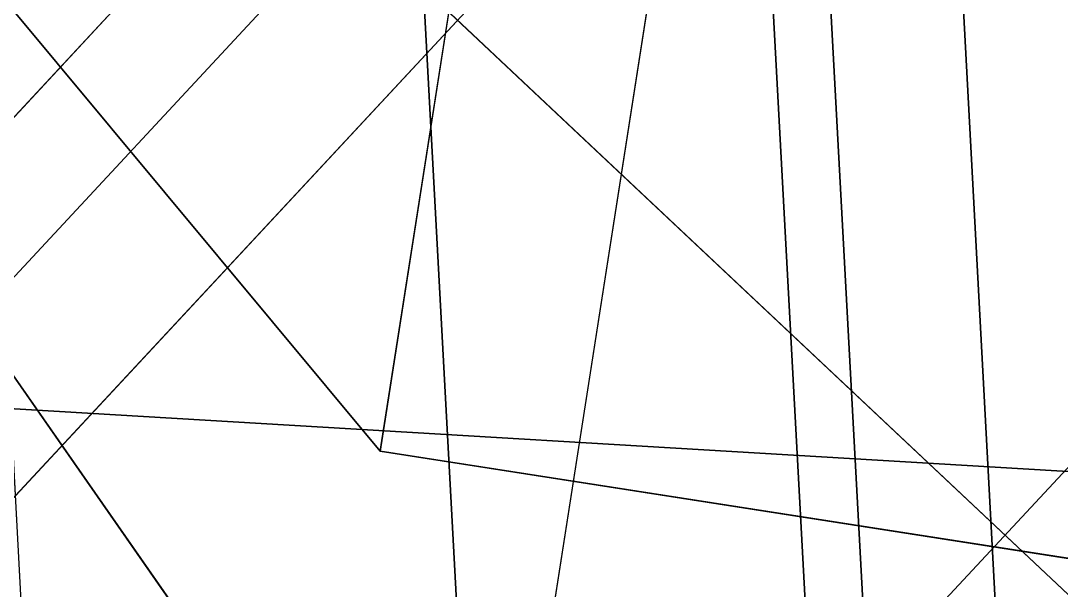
# Model space of a CAD drawing. Header units: metres. Extents: x 503497 to 504361, y 6966567 to 6966857.
# Drawn here: x 504124.612 to 504125.832, y 6966693.658 to 6966694.325 of the extents above; entities that cross this region are included whole.
import ezdxf

# ---------------------------------------------------------------- set-up
doc = ezdxf.new("R2010")
doc.units = ezdxf.units.M

msp = doc.modelspace()

# ---------------------------------------------------------------- linework, layer by layer
at = {"layer": 'SHADOW_APPROVED_20260111T072000'}
msp.add_lwpolyline([(504124.6436, 6966689.8311), (504125.6223, 6966696.1052), (504122.7613, 6966696.5515), (504123.3955, 6966700.6171), (504123.6735, 6966701.1907), (504124.1841, 6966701.6081), (504124.6865, 6966701.7525), (504126.4679, 6966701.5261), (504126.6349, 6966702.5968), (504125.8564, 6966702.7697), (504125.4218, 6966703.0603), (504125.0625, 6966703.6133), (504124.9683, 6966704.1079), (504125.9354, 6966710.4181), (504127.8093, 6966710.1258), (504128.3574, 6966713.6393), (504140.8554, 6966711.6898), (504140.8554, 6966711.6898), (504140.7719, 6966711.1544), (504144.1851, 6966710.622), (504144.5661, 6966713.0647), (504153.1826, 6966711.7206), (504152.9477, 6966710.2148), (504167.8718, 6966707.8869)], dxfattribs=at)
msp.add_lwpolyline([(504124.6436, 6966689.8311), (504125.6223, 6966696.1052), (504052.4485, 6966711.0092), (504051.4698, 6966704.7351), (504124.6436, 6966689.8311)], close=True, dxfattribs=at)
at = {"layer": 'SHADOW_APPROVED_20260114T072400'}
msp.add_lwpolyline([(504124.6436, 6966689.8311), (504125.6223, 6966696.1052), (504122.7613, 6966696.5515), (504123.3955, 6966700.6171), (504123.6735, 6966701.1907), (504124.1841, 6966701.6081), (504124.6865, 6966701.7525), (504126.4679, 6966701.5261), (504126.6349, 6966702.5968), (504125.8564, 6966702.7697), (504125.4218, 6966703.0603), (504125.0625, 6966703.6133), (504124.9683, 6966704.1079), (504125.9354, 6966710.4181), (504127.8093, 6966710.1258), (504128.3574, 6966713.6393), (504140.8554, 6966711.6898), (504140.8554, 6966711.6898), (504140.7719, 6966711.1544), (504144.1851, 6966710.622), (504144.5661, 6966713.0647), (504153.1826, 6966711.7206), (504152.9477, 6966710.2148), (504167.8718, 6966707.8869)], dxfattribs=at)
msp.add_lwpolyline([(504124.6436, 6966689.8311), (504125.6223, 6966696.1052), (504053.6139, 6966709.7439), (504052.6352, 6966703.4698), (504124.6436, 6966689.8311)], close=True, dxfattribs=at)
at = {"layer": 'SHADOW_APPROVED_20260122T071500'}
msp.add_lwpolyline([(504124.6436, 6966689.8311), (504125.6223, 6966696.1052), (504122.7613, 6966696.5515), (504123.3955, 6966700.6171), (504123.6735, 6966701.1907), (504124.1841, 6966701.6081), (504124.6865, 6966701.7525), (504126.4679, 6966701.5261), (504126.6349, 6966702.5968), (504125.8564, 6966702.7697), (504125.4218, 6966703.0603), (504125.0625, 6966703.6133), (504124.9683, 6966704.1079), (504125.9354, 6966710.4181), (504127.8093, 6966710.1258), (504128.3574, 6966713.6393), (504140.8554, 6966711.6898), (504140.8554, 6966711.6898), (504140.7719, 6966711.1544), (504144.1851, 6966710.622), (504144.5661, 6966713.0647), (504153.1826, 6966711.7206), (504152.9477, 6966710.2148), (504167.8718, 6966707.8869)], dxfattribs=at)
msp.add_lwpolyline([(504124.6436, 6966689.8311), (504125.6223, 6966696.1052), (504043.0558, 6966710.8733), (504042.0771, 6966704.5992), (504124.6436, 6966689.8311)], close=True, dxfattribs=at)
at = {"layer": 'SHADOW_APPROVED_20260124T072500'}
msp.add_lwpolyline([(504124.6436, 6966689.8311), (504125.6223, 6966696.1052), (504122.7613, 6966696.5515), (504123.3955, 6966700.6171), (504123.6735, 6966701.1907), (504124.1841, 6966701.6081), (504124.6865, 6966701.7525), (504126.4679, 6966701.5261), (504126.6349, 6966702.5968), (504125.8564, 6966702.7697), (504125.4218, 6966703.0603), (504125.0625, 6966703.6133), (504124.9683, 6966704.1079), (504125.9354, 6966710.4181), (504127.8093, 6966710.1258), (504128.3574, 6966713.6393), (504140.8554, 6966711.6898), (504140.8554, 6966711.6898), (504140.7719, 6966711.1544), (504144.1851, 6966710.622), (504144.5661, 6966713.0647), (504153.1826, 6966711.7206), (504152.9477, 6966710.2148), (504167.8718, 6966707.8869)], dxfattribs=at)
msp.add_lwpolyline([(504124.6436, 6966689.8311), (504125.6223, 6966696.1052), (504049.3792, 6966707.8202), (504048.4005, 6966701.5461), (504124.6436, 6966689.8311)], close=True, dxfattribs=at)
at = {"layer": 'SHADOW_APPROVED_20260126T071100'}
msp.add_lwpolyline([(504124.6436, 6966689.8311), (504125.6223, 6966696.1052), (504122.7613, 6966696.5515), (504123.3955, 6966700.6171), (504123.6735, 6966701.1907), (504124.1841, 6966701.6081), (504124.6865, 6966701.7525), (504126.4679, 6966701.5261), (504126.6349, 6966702.5968), (504125.8564, 6966702.7697), (504125.4218, 6966703.0603), (504125.0625, 6966703.6133), (504124.9683, 6966704.1079), (504125.9354, 6966710.4181), (504127.8093, 6966710.1258), (504128.3574, 6966713.6393), (504140.8554, 6966711.6898), (504140.8554, 6966711.6898), (504140.7719, 6966711.1544), (504144.1851, 6966710.622), (504144.5661, 6966713.0647), (504153.1826, 6966711.7206), (504152.9477, 6966710.2148), (504167.8718, 6966707.8869)], dxfattribs=at)
msp.add_lwpolyline([(504124.6436, 6966689.8311), (504125.6223, 6966696.1052), (504037.1972, 6966711.151), (504036.2185, 6966704.8769), (504124.6436, 6966689.8311)], close=True, dxfattribs=at)
at = {"layer": 'SHADOW_APPROVED_20260127T071900'}
msp.add_lwpolyline([(504124.6436, 6966689.8311), (504125.6223, 6966696.1052), (504122.7613, 6966696.5515), (504123.3955, 6966700.6171), (504123.6735, 6966701.1907), (504124.1841, 6966701.6081), (504124.6865, 6966701.7525), (504126.4679, 6966701.5261), (504126.6349, 6966702.5968), (504125.8564, 6966702.7697), (504125.4218, 6966703.0603), (504125.0625, 6966703.6133), (504124.9683, 6966704.1079), (504125.9354, 6966710.4181), (504127.8093, 6966710.1258), (504128.3574, 6966713.6393), (504140.8554, 6966711.6898), (504140.8554, 6966711.6898), (504140.7719, 6966711.1544), (504144.1851, 6966710.622), (504144.5661, 6966713.0647), (504153.1826, 6966711.7206), (504152.9477, 6966710.2148), (504167.8718, 6966707.8869)], dxfattribs=at)
msp.add_lwpolyline([(504124.6436, 6966689.8311), (504125.6223, 6966696.1052), (504043.2794, 6966708.5978), (504042.3007, 6966702.3237), (504124.6436, 6966689.8311)], close=True, dxfattribs=at)
at = {"layer": 'SHADOW_APPROVED_20260129T071100'}
msp.add_lwpolyline([(504124.6436, 6966689.8311), (504125.6223, 6966696.1052), (504122.7613, 6966696.5515), (504123.3955, 6966700.6171), (504123.6735, 6966701.1907), (504124.1841, 6966701.6081), (504124.6865, 6966701.7525), (504126.4679, 6966701.5261), (504126.6349, 6966702.5968), (504125.8564, 6966702.7697), (504125.4218, 6966703.0603), (504125.0625, 6966703.6133), (504124.9683, 6966704.1079), (504125.9354, 6966710.4181), (504127.8093, 6966710.1258), (504128.3574, 6966713.6393), (504140.8554, 6966711.6898), (504140.8554, 6966711.6898), (504140.7719, 6966711.1544), (504144.1851, 6966710.622), (504144.5661, 6966713.0647), (504153.1826, 6966711.7206), (504152.9477, 6966710.2148), (504167.8718, 6966707.8869)], dxfattribs=at)
msp.add_lwpolyline([(504124.6436, 6966689.8311), (504125.6223, 6966696.1052), (504035.1766, 6966710.324), (504034.1979, 6966704.0499), (504124.6436, 6966689.8311)], close=True, dxfattribs=at)
at = {"layer": 'SHADOW_APPROVED_20260130T071100'}
msp.add_lwpolyline([(504124.6436, 6966689.8311), (504125.6223, 6966696.1052), (504122.7613, 6966696.5515), (504123.3955, 6966700.6171), (504123.6735, 6966701.1907), (504124.1841, 6966701.6081), (504124.6865, 6966701.7525), (504126.4679, 6966701.5261), (504126.6349, 6966702.5968), (504125.8564, 6966702.7697), (504125.4218, 6966703.0603), (504125.0625, 6966703.6133), (504124.9683, 6966704.1079), (504125.9354, 6966710.4181), (504127.8093, 6966710.1258), (504128.3574, 6966713.6393), (504140.8554, 6966711.6898), (504140.8554, 6966711.6898), (504140.7719, 6966711.1544), (504144.1851, 6966710.622), (504144.5661, 6966713.0647), (504153.1826, 6966711.7206), (504152.9477, 6966710.2148), (504167.8718, 6966707.8869)], dxfattribs=at)
msp.add_lwpolyline([(504124.6436, 6966689.8311), (504125.6223, 6966696.1052), (504034.4904, 6966710.0194), (504033.5117, 6966703.7453), (504124.6436, 6966689.8311)], close=True, dxfattribs=at)
at = {"layer": 'SHADOW_APPROVED_20260203T070000'}
msp.add_lwpolyline([(504124.6436, 6966689.8311), (504125.6223, 6966696.1052), (504122.7613, 6966696.5515), (504123.3955, 6966700.6171), (504123.6735, 6966701.1907), (504124.1841, 6966701.6081), (504124.6865, 6966701.7525), (504126.4679, 6966701.5261), (504126.6349, 6966702.5968), (504125.8564, 6966702.7697), (504125.4218, 6966703.0603), (504125.0625, 6966703.6133), (504124.9683, 6966704.1079), (504125.9354, 6966710.4181), (504127.8093, 6966710.1258), (504128.3574, 6966713.6393), (504140.8554, 6966711.6898), (504140.8554, 6966711.6898), (504140.7719, 6966711.1544), (504144.1851, 6966710.622), (504144.5661, 6966713.0647), (504153.1826, 6966711.7206), (504152.9477, 6966710.2148), (504167.8718, 6966707.8869)], dxfattribs=at)
msp.add_lwpolyline([(504124.6436, 6966689.8311), (504125.6223, 6966696.1052), (504019.5981, 6966712.4066), (504018.6194, 6966706.1325), (504124.6436, 6966689.8311)], close=True, dxfattribs=at)
at = {"layer": 'SHADOW_APPROVED_20260314T074000'}
msp.add_lwpolyline([(504124.6436, 6966689.8311), (504125.6223, 6966696.1052), (504122.7613, 6966696.5515), (504123.3955, 6966700.6171), (504123.6735, 6966701.1907), (504124.1841, 6966701.6081), (504124.6865, 6966701.7525), (504126.4679, 6966701.5261), (504126.6349, 6966702.5968), (504125.8564, 6966702.7697), (504125.4218, 6966703.0603), (504125.0625, 6966703.6133), (504124.9683, 6966704.1079), (504125.9354, 6966710.4181), (504127.8093, 6966710.1258), (504128.3574, 6966713.6393), (504140.8554, 6966711.6898), (504140.8554, 6966711.6898), (504140.7719, 6966711.1544), (504144.1851, 6966710.622), (504144.5661, 6966713.0647), (504153.1826, 6966711.7206), (504152.9477, 6966710.2148), (504167.8718, 6966707.8869)], dxfattribs=at)
msp.add_lwpolyline([(504124.6436, 6966689.8311), (504125.6223, 6966696.1052), (504037.8678, 6966680.6488), (504036.8891, 6966674.3747), (504124.6436, 6966689.8311)], close=True, dxfattribs=at)
at = {"layer": 'SHADOW_APPROVED_20260426T070000'}
msp.add_lwpolyline([(504124.6436, 6966689.8311), (504125.6223, 6966696.1052), (504122.7613, 6966696.5515), (504123.3955, 6966700.6171), (504123.6735, 6966701.1907), (504124.1841, 6966701.6081), (504124.6865, 6966701.7525), (504126.4679, 6966701.5261), (504126.6349, 6966702.5968), (504125.8564, 6966702.7697), (504125.4218, 6966703.0603), (504125.0625, 6966703.6133), (504124.9683, 6966704.1079), (504125.9354, 6966710.4181), (504127.8093, 6966710.1258), (504128.3574, 6966713.6393), (504140.8554, 6966711.6898), (504140.8554, 6966711.6898), (504140.7719, 6966711.1544), (504144.1851, 6966710.622), (504144.5661, 6966713.0647), (504153.1826, 6966711.7206), (504152.9477, 6966710.2148), (504167.8718, 6966707.8869)], dxfattribs=at)
msp.add_lwpolyline([(504124.6436, 6966689.8311), (504125.6223, 6966696.1052), (503908.4947, 6966614.0434), (503907.516, 6966607.7693), (504124.6436, 6966689.8311)], close=True, dxfattribs=at)
at = {"layer": 'SHADOW_APPROVED_20260621T090000'}
for points in [[(504162.3543, 6966751.1815), (504177.0609, 6966748.8875), (504113.0745, 6966680.073), (504098.3679, 6966682.367), (504162.3543, 6966751.1815)], [(504177.0609, 6966748.8875), (504175.3149, 6966737.6944), (504111.3285, 6966668.8799), (504113.0745, 6966680.073), (504177.0609, 6966748.8875)], [(504128.3574, 6966713.6393), (504140.8554, 6966711.6898), (504082.3391, 6966648.7582), (504069.8411, 6966650.7077), (504128.3574, 6966713.6393)], [(504140.8554, 6966711.6898), (504140.7719, 6966711.1544), (504082.2556, 6966648.2228), (504082.3391, 6966648.7582), (504140.8554, 6966711.6898)], [(504140.8554, 6966711.6898), (504140.8554, 6966711.6898), (504082.3391, 6966648.7582), (504082.3391, 6966648.7582), (504140.8554, 6966711.6898)], [(504140.7719, 6966711.1544), (504144.1851, 6966710.622), (504085.6688, 6966647.6904), (504082.2556, 6966648.2228), (504140.7719, 6966711.1544)], [(504137.1539, 6966693.1239), (504139.8525, 6966710.4238), (504076.1617, 6966641.9273), (504073.4631, 6966624.6274), (504137.1539, 6966693.1239)], [(504139.8525, 6966710.4238), (504143.9181, 6966709.7896), (504080.2273, 6966641.2931), (504076.1617, 6966641.9273), (504139.8525, 6966710.4238)], [(504139.8525, 6966710.4238), (504139.8525, 6966710.4238), (504076.1617, 6966641.9273), (504076.1617, 6966641.9273), (504139.8525, 6966710.4238)], [(504124.6436, 6966689.8311), (504125.6223, 6966696.1052), (504067.106, 6966633.1736), (504066.1273, 6966626.8995), (504124.6436, 6966689.8311)]]:
    msp.add_lwpolyline(points, close=True, dxfattribs=at)
msp.add_lwpolyline([(504124.6436, 6966689.8311), (504125.6223, 6966696.1052), (504122.7613, 6966696.5515), (504123.3955, 6966700.6171), (504123.6735, 6966701.1907), (504124.1841, 6966701.6081), (504124.6865, 6966701.7525), (504126.4679, 6966701.5261), (504126.6349, 6966702.5968), (504125.8564, 6966702.7697), (504125.4218, 6966703.0603), (504125.0625, 6966703.6133), (504124.9683, 6966704.1079), (504125.9354, 6966710.4181), (504127.8093, 6966710.1258), (504128.3574, 6966713.6393), (504140.8554, 6966711.6898), (504140.8554, 6966711.6898), (504140.7719, 6966711.1544), (504144.1851, 6966710.622), (504144.5661, 6966713.0647), (504153.1826, 6966711.7206), (504152.9477, 6966710.2148), (504167.8718, 6966707.8869)], dxfattribs=at)
at = {"layer": 'SHADOW_APPROVED_20260621T120000'}
msp.add_lwpolyline([(504124.6436, 6966689.8311), (504125.6223, 6966696.1052), (504122.7613, 6966696.5515), (504123.3955, 6966700.6171), (504123.6735, 6966701.1907), (504124.1841, 6966701.6081), (504124.6865, 6966701.7525), (504126.4679, 6966701.5261), (504126.6349, 6966702.5968), (504125.8564, 6966702.7697), (504125.4218, 6966703.0603), (504125.0625, 6966703.6133), (504124.9683, 6966704.1079), (504125.9354, 6966710.4181), (504127.8093, 6966710.1258), (504128.3574, 6966713.6393), (504140.8554, 6966711.6898), (504140.8554, 6966711.6898), (504140.7719, 6966711.1544), (504144.1851, 6966710.622), (504144.5661, 6966713.0647), (504153.1826, 6966711.7206), (504152.9477, 6966710.2148), (504167.8718, 6966707.8869)], dxfattribs=at)
for points in [[(504124.9683, 6966704.1079), (504125.9354, 6966710.4181), (504128.5564, 6966661.7453), (504127.5893, 6966655.4351), (504124.9683, 6966704.1079)], [(504125.0625, 6966703.6133), (504124.9683, 6966704.1079), (504127.5893, 6966655.4351), (504127.6835, 6966654.9405), (504125.0625, 6966703.6133)], [(504125.4218, 6966703.0603), (504125.0625, 6966703.6133), (504127.6835, 6966654.9405), (504128.0428, 6966654.3875), (504125.4218, 6966703.0603)], [(504124.1841, 6966701.6081), (504124.6865, 6966701.7525), (504127.3075, 6966653.0797), (504126.8051, 6966652.9353), (504124.1841, 6966701.6081)], [(504124.6865, 6966701.7525), (504126.4679, 6966701.5261), (504129.0889, 6966652.8533), (504127.3075, 6966653.0797), (504124.6865, 6966701.7525)], [(504125.6223, 6966696.1052), (504122.7613, 6966696.5515), (504125.3823, 6966647.8787), (504128.2433, 6966647.4324), (504125.6223, 6966696.1052)], [(504124.6436, 6966689.8311), (504125.6223, 6966696.1052), (504128.2433, 6966647.4324), (504127.2646, 6966641.1583), (504124.6436, 6966689.8311)]]:
    msp.add_lwpolyline(points, close=True, dxfattribs=at)
at = {"layer": 'SHADOW_APPROVED_20260621T140000'}
msp.add_lwpolyline([(504124.6436, 6966689.8311), (504125.6223, 6966696.1052), (504122.7613, 6966696.5515), (504123.3955, 6966700.6171), (504123.6735, 6966701.1907), (504124.1841, 6966701.6081), (504124.6865, 6966701.7525), (504126.4679, 6966701.5261), (504126.6349, 6966702.5968), (504125.8564, 6966702.7697), (504125.4218, 6966703.0603), (504125.0625, 6966703.6133), (504124.9683, 6966704.1079), (504125.9354, 6966710.4181), (504127.8093, 6966710.1258), (504128.3574, 6966713.6393), (504140.8554, 6966711.6898), (504140.8554, 6966711.6898), (504140.7719, 6966711.1544), (504144.1851, 6966710.622), (504144.5661, 6966713.0647), (504153.1826, 6966711.7206), (504152.9477, 6966710.2148), (504167.8718, 6966707.8869)], dxfattribs=at)
for points in [[(504122.7613, 6966696.5515), (504123.3955, 6966700.6171), (504162.3052, 6966644.8111), (504161.671, 6966640.7455), (504122.7613, 6966696.5515)], [(504125.6223, 6966696.1052), (504122.7613, 6966696.5515), (504161.671, 6966640.7455), (504164.532, 6966640.2992), (504125.6223, 6966696.1052)], [(504124.6436, 6966689.8311), (504125.6223, 6966696.1052), (504164.532, 6966640.2992), (504163.5533, 6966634.0251), (504124.6436, 6966689.8311)]]:
    msp.add_lwpolyline(points, close=True, dxfattribs=at)
at = {"layer": 'SHADOW_APPROVED_20260621T150000'}
msp.add_lwpolyline([(504124.6436, 6966689.8311), (504125.6223, 6966696.1052), (504122.7613, 6966696.5515), (504123.3955, 6966700.6171), (504123.6735, 6966701.1907), (504124.1841, 6966701.6081), (504124.6865, 6966701.7525), (504126.4679, 6966701.5261), (504126.6349, 6966702.5968), (504125.8564, 6966702.7697), (504125.4218, 6966703.0603), (504125.0625, 6966703.6133), (504124.9683, 6966704.1079), (504125.9354, 6966710.4181), (504127.8093, 6966710.1258), (504128.3574, 6966713.6393), (504140.8554, 6966711.6898), (504140.8554, 6966711.6898), (504140.7719, 6966711.1544), (504144.1851, 6966710.622), (504144.5661, 6966713.0647), (504153.1826, 6966711.7206), (504152.9477, 6966710.2148), (504167.8718, 6966707.8869)], dxfattribs=at)
for points in [[(504122.7613, 6966696.5515), (504123.3955, 6966700.6171), (504196.6756, 6966631.6143), (504196.0414, 6966627.5487), (504122.7613, 6966696.5515)], [(504125.6223, 6966696.1052), (504122.7613, 6966696.5515), (504196.0414, 6966627.5487), (504198.9024, 6966627.1024), (504125.6223, 6966696.1052)], [(504124.6436, 6966689.8311), (504125.6223, 6966696.1052), (504198.9024, 6966627.1024), (504197.9237, 6966620.8283), (504124.6436, 6966689.8311)]]:
    msp.add_lwpolyline(points, close=True, dxfattribs=at)
at = {"layer": 'SHADOW_APPROVED_20260621T160000'}
msp.add_lwpolyline([(504124.6436, 6966689.8311), (504125.6223, 6966696.1052), (504122.7613, 6966696.5515), (504123.3955, 6966700.6171), (504123.6735, 6966701.1907), (504124.1841, 6966701.6081), (504124.6865, 6966701.7525), (504126.4679, 6966701.5261), (504126.6349, 6966702.5968), (504125.8564, 6966702.7697), (504125.4218, 6966703.0603), (504125.0625, 6966703.6133), (504124.9683, 6966704.1079), (504125.9354, 6966710.4181), (504127.8093, 6966710.1258), (504128.3574, 6966713.6393), (504140.8554, 6966711.6898), (504140.8554, 6966711.6898), (504140.7719, 6966711.1544), (504144.1851, 6966710.622), (504144.5661, 6966713.0647), (504153.1826, 6966711.7206), (504152.9477, 6966710.2148), (504167.8718, 6966707.8869)], dxfattribs=at)
msp.add_lwpolyline([(504124.6436, 6966689.8311), (504125.6223, 6966696.1052), (504293.8785, 6966583.0054), (504292.8998, 6966576.7313), (504124.6436, 6966689.8311)], close=True, dxfattribs=at)
at = {"layer": 'SHADOW_APPROVED_20261019T053000'}
msp.add_lwpolyline([(504124.6436, 6966689.8311), (504125.6223, 6966696.1052), (503548.8666, 6966788.238), (503547.8879, 6966781.9639), (504124.6436, 6966689.8311)], close=True, dxfattribs=at)
msp.add_lwpolyline([(504124.6436, 6966689.8311), (504125.6223, 6966696.1052), (504122.7613, 6966696.5515), (504123.3955, 6966700.6171), (504123.6735, 6966701.1907), (504124.1841, 6966701.6081), (504124.6865, 6966701.7525), (504126.4679, 6966701.5261), (504126.6349, 6966702.5968), (504125.8564, 6966702.7697), (504125.4218, 6966703.0603), (504125.0625, 6966703.6133), (504124.9683, 6966704.1079), (504125.9354, 6966710.4181), (504127.8093, 6966710.1258), (504128.3574, 6966713.6393), (504140.8554, 6966711.6898), (504140.8554, 6966711.6898), (504140.7719, 6966711.1544), (504144.1851, 6966710.622), (504144.5661, 6966713.0647), (504153.1826, 6966711.7206), (504152.9477, 6966710.2148), (504167.8718, 6966707.8869)], dxfattribs=at)
at = {"layer": 'SHADOW_APPROVED_20261112T063500'}
msp.add_lwpolyline([(504124.6436, 6966689.8311), (504125.6223, 6966696.1052), (504122.7613, 6966696.5515), (504123.3955, 6966700.6171), (504123.6735, 6966701.1907), (504124.1841, 6966701.6081), (504124.6865, 6966701.7525), (504126.4679, 6966701.5261), (504126.6349, 6966702.5968), (504125.8564, 6966702.7697), (504125.4218, 6966703.0603), (504125.0625, 6966703.6133), (504124.9683, 6966704.1079), (504125.9354, 6966710.4181), (504127.8093, 6966710.1258), (504128.3574, 6966713.6393), (504140.8554, 6966711.6898), (504140.8554, 6966711.6898), (504140.7719, 6966711.1544), (504144.1851, 6966710.622), (504144.5661, 6966713.0647), (504153.1826, 6966711.7206), (504152.9477, 6966710.2148), (504167.8718, 6966707.8869)], dxfattribs=at)
msp.add_lwpolyline([(504124.6436, 6966689.8311), (504125.6223, 6966696.1052), (504027.344, 6966712.0594), (504026.3653, 6966705.7853), (504124.6436, 6966689.8311)], close=True, dxfattribs=at)
at = {"layer": 'SHADOW_APPROVED_20261113T063500'}
msp.add_lwpolyline([(504124.6436, 6966689.8311), (504125.6223, 6966696.1052), (504122.7613, 6966696.5515), (504123.3955, 6966700.6171), (504123.6735, 6966701.1907), (504124.1841, 6966701.6081), (504124.6865, 6966701.7525), (504126.4679, 6966701.5261), (504126.6349, 6966702.5968), (504125.8564, 6966702.7697), (504125.4218, 6966703.0603), (504125.0625, 6966703.6133), (504124.9683, 6966704.1079), (504125.9354, 6966710.4181), (504127.8093, 6966710.1258), (504128.3574, 6966713.6393), (504140.8554, 6966711.6898), (504140.8554, 6966711.6898), (504140.7719, 6966711.1544), (504144.1851, 6966710.622), (504144.5661, 6966713.0647), (504153.1826, 6966711.7206), (504152.9477, 6966710.2148), (504167.8718, 6966707.8869)], dxfattribs=at)
msp.add_lwpolyline([(504124.6436, 6966689.8311), (504125.6223, 6966696.1052), (504027.8122, 6966712.4749), (504026.8335, 6966706.2008), (504124.6436, 6966689.8311)], close=True, dxfattribs=at)
at = {"layer": 'SHADOW_APPROVED_20261122T065200'}
msp.add_lwpolyline([(504124.6436, 6966689.8311), (504125.6223, 6966696.1052), (504122.7613, 6966696.5515), (504123.3955, 6966700.6171), (504123.6735, 6966701.1907), (504124.1841, 6966701.6081), (504124.6865, 6966701.7525), (504126.4679, 6966701.5261), (504126.6349, 6966702.5968), (504125.8564, 6966702.7697), (504125.4218, 6966703.0603), (504125.0625, 6966703.6133), (504124.9683, 6966704.1079), (504125.9354, 6966710.4181), (504127.8093, 6966710.1258), (504128.3574, 6966713.6393), (504140.8554, 6966711.6898), (504140.8554, 6966711.6898), (504140.7719, 6966711.1544), (504144.1851, 6966710.622), (504144.5661, 6966713.0647), (504153.1826, 6966711.7206), (504152.9477, 6966710.2148), (504167.8718, 6966707.8869)], dxfattribs=at)
msp.add_lwpolyline([(504124.6436, 6966689.8311), (504125.6223, 6966696.1052), (504045.4582, 6966710.556), (504044.4795, 6966704.2819), (504124.6436, 6966689.8311)], close=True, dxfattribs=at)
at = {"layer": 'SHADOW_APPROVED_20261123T070300'}
msp.add_lwpolyline([(504124.6436, 6966689.8311), (504125.6223, 6966696.1052), (504122.7613, 6966696.5515), (504123.3955, 6966700.6171), (504123.6735, 6966701.1907), (504124.1841, 6966701.6081), (504124.6865, 6966701.7525), (504126.4679, 6966701.5261), (504126.6349, 6966702.5968), (504125.8564, 6966702.7697), (504125.4218, 6966703.0603), (504125.0625, 6966703.6133), (504124.9683, 6966704.1079), (504125.9354, 6966710.4181), (504127.8093, 6966710.1258), (504128.3574, 6966713.6393), (504140.8554, 6966711.6898), (504140.8554, 6966711.6898), (504140.7719, 6966711.1544), (504144.1851, 6966710.622), (504144.5661, 6966713.0647), (504153.1826, 6966711.7206), (504152.9477, 6966710.2148), (504167.8718, 6966707.8869)], dxfattribs=at)
msp.add_lwpolyline([(504124.6436, 6966689.8311), (504125.6223, 6966696.1052), (504053.2254, 6966708.1117), (504052.2467, 6966701.8376), (504124.6436, 6966689.8311)], close=True, dxfattribs=at)
at = {"layer": 'SHADOW_APPROVED_20261221T090000'}
msp.add_lwpolyline([(504124.6436, 6966689.8311), (504125.6223, 6966696.1052), (504122.7613, 6966696.5515), (504123.3955, 6966700.6171), (504123.6735, 6966701.1907), (504124.1841, 6966701.6081), (504124.6865, 6966701.7525), (504126.4679, 6966701.5261), (504126.6349, 6966702.5968), (504125.8564, 6966702.7697), (504125.4218, 6966703.0603), (504125.0625, 6966703.6133), (504124.9683, 6966704.1079), (504125.9354, 6966710.4181), (504127.8093, 6966710.1258), (504128.3574, 6966713.6393), (504140.8554, 6966711.6898), (504140.8554, 6966711.6898), (504140.7719, 6966711.1544), (504144.1851, 6966710.622), (504144.5661, 6966713.0647), (504153.1826, 6966711.7206), (504152.9477, 6966710.2148), (504167.8718, 6966707.8869)], dxfattribs=at)
for points in [[(504137.1539, 6966693.1239), (504139.8525, 6966710.4238), (504106.9225, 6966712.3823), (504104.2239, 6966695.0824), (504137.1539, 6966693.1239)], [(504124.6436, 6966689.8311), (504125.6223, 6966696.1052), (504095.3676, 6966697.9046), (504094.3889, 6966691.6305), (504124.6436, 6966689.8311)], [(504156.6455, 6966690.0834), (504137.1539, 6966693.1239), (504104.2239, 6966695.0824), (504123.7155, 6966692.0419), (504156.6455, 6966690.0834)]]:
    msp.add_lwpolyline(points, close=True, dxfattribs=at)
at = {"layer": 'SHADOW_APPROVED_20261221T120000'}
for points in [[(504124.6436, 6966689.8311), (504125.6223, 6966696.1052), (504122.7613, 6966696.5515), (504123.3955, 6966700.6171), (504123.6735, 6966701.1907), (504124.1841, 6966701.6081), (504124.6865, 6966701.7525), (504126.4679, 6966701.5261), (504126.6349, 6966702.5968), (504125.8564, 6966702.7697), (504125.4218, 6966703.0603), (504125.0625, 6966703.6133), (504124.9683, 6966704.1079), (504125.9354, 6966710.4181), (504127.8093, 6966710.1258), (504128.3574, 6966713.6393), (504140.8554, 6966711.6898), (504140.8554, 6966711.6898), (504140.7719, 6966711.1544), (504144.1851, 6966710.622), (504144.5661, 6966713.0647), (504153.1826, 6966711.7206), (504152.9477, 6966710.2148), (504167.8718, 6966707.8869)], [(504169.5969, 6966680.4426), (504126.9161, 6966687.1003), (504127.8948, 6966693.3744), (504125.0338, 6966693.8207), (504125.668, 6966697.8863), (504125.946, 6966698.4599), (504126.4566, 6966698.8773), (504126.959, 6966699.0217), (504128.7404, 6966698.7953), (504128.9074, 6966699.866), (504128.1289, 6966700.0389), (504127.6943, 6966700.3295), (504127.335, 6966700.8825), (504127.2408, 6966701.3771), (504128.2079, 6966707.6873), (504130.0818, 6966707.395), (504130.6299, 6966710.9085), (504143.1279, 6966708.959), (504143.1279, 6966708.959), (504143.0444, 6966708.4236), (504146.4576, 6966707.8912), (504146.8386, 6966710.3339), (504155.4551, 6966708.9898)]]:
    msp.add_lwpolyline(points, dxfattribs=at)
for points in [[(504122.7613, 6966696.5515), (504123.3955, 6966700.6171), (504125.668, 6966697.8863), (504125.0338, 6966693.8207), (504122.7613, 6966696.5515)], [(504125.6223, 6966696.1052), (504122.7613, 6966696.5515), (504125.0338, 6966693.8207), (504127.8948, 6966693.3744), (504125.6223, 6966696.1052)], [(504124.6436, 6966689.8311), (504125.6223, 6966696.1052), (504127.8948, 6966693.3744), (504126.9161, 6966687.1003), (504124.6436, 6966689.8311)]]:
    msp.add_lwpolyline(points, close=True, dxfattribs=at)
at = {"layer": 'SHADOW_APPROVED_20261221T150000'}
msp.add_lwpolyline([(504124.6436, 6966689.8311), (504125.6223, 6966696.1052), (504122.7613, 6966696.5515), (504123.3955, 6966700.6171), (504123.6735, 6966701.1907), (504124.1841, 6966701.6081), (504124.6865, 6966701.7525), (504126.4679, 6966701.5261), (504126.6349, 6966702.5968), (504125.8564, 6966702.7697), (504125.4218, 6966703.0603), (504125.0625, 6966703.6133), (504124.9683, 6966704.1079), (504125.9354, 6966710.4181), (504127.8093, 6966710.1258), (504128.3574, 6966713.6393), (504140.8554, 6966711.6898), (504140.8554, 6966711.6898), (504140.7719, 6966711.1544), (504144.1851, 6966710.622), (504144.5661, 6966713.0647), (504153.1826, 6966711.7206), (504152.9477, 6966710.2148), (504167.8718, 6966707.8869)], dxfattribs=at)
msp.add_lwpolyline([(504124.6436, 6966689.8311), (504125.6223, 6966696.1052), (504163.3162, 6966700.1255), (504162.3375, 6966693.8514), (504124.6436, 6966689.8311)], close=True, dxfattribs=at)
at = {"layer": 'SHADOW_APPROVED_20261221T160000'}
msp.add_lwpolyline([(504124.6436, 6966689.8311), (504125.6223, 6966696.1052), (504122.7613, 6966696.5515), (504123.3955, 6966700.6171), (504123.6735, 6966701.1907), (504124.1841, 6966701.6081), (504124.6865, 6966701.7525), (504126.4679, 6966701.5261), (504126.6349, 6966702.5968), (504125.8564, 6966702.7697), (504125.4218, 6966703.0603), (504125.0625, 6966703.6133), (504124.9683, 6966704.1079), (504125.9354, 6966710.4181), (504127.8093, 6966710.1258), (504128.3574, 6966713.6393), (504140.8554, 6966711.6898), (504140.8554, 6966711.6898), (504140.7719, 6966711.1544), (504144.1851, 6966710.622), (504144.5661, 6966713.0647), (504153.1826, 6966711.7206), (504152.9477, 6966710.2148), (504167.8718, 6966707.8869)], dxfattribs=at)
msp.add_lwpolyline([(504124.6436, 6966689.8311), (504125.6223, 6966696.1052), (504185.1841, 6966708.057), (504184.2054, 6966701.7829), (504124.6436, 6966689.8311)], close=True, dxfattribs=at)
at = {"layer": 'SHADOW_APPROVED_20261221T170000'}
msp.add_lwpolyline([(504124.6436, 6966689.8311), (504125.6223, 6966696.1052), (504228.8222, 6966726.9928), (504227.8435, 6966720.7187), (504124.6436, 6966689.8311)], close=True, dxfattribs=at)
msp.add_lwpolyline([(504124.6436, 6966689.8311), (504125.6223, 6966696.1052), (504122.7613, 6966696.5515), (504123.3955, 6966700.6171), (504123.6735, 6966701.1907), (504124.1841, 6966701.6081), (504124.6865, 6966701.7525), (504126.4679, 6966701.5261), (504126.6349, 6966702.5968), (504125.8564, 6966702.7697), (504125.4218, 6966703.0603), (504125.0625, 6966703.6133), (504124.9683, 6966704.1079), (504125.9354, 6966710.4181), (504127.8093, 6966710.1258), (504128.3574, 6966713.6393), (504140.8554, 6966711.6898), (504140.8554, 6966711.6898), (504140.7719, 6966711.1544), (504144.1851, 6966710.622), (504144.5661, 6966713.0647), (504153.1826, 6966711.7206), (504152.9477, 6966710.2148), (504167.8718, 6966707.8869)], dxfattribs=at)
at = {"layer": 'SHADOW_COMPARATOR_RL48_20260111T072000'}
msp.add_lwpolyline([(504124.6436, 6966689.8311), (504125.6223, 6966696.1052), (504122.7613, 6966696.5515), (504123.3955, 6966700.6171), (504123.6735, 6966701.1907), (504124.1841, 6966701.6081), (504124.6865, 6966701.7525), (504126.4679, 6966701.5261), (504126.6349, 6966702.5968), (504125.8564, 6966702.7697), (504125.4218, 6966703.0603), (504125.0625, 6966703.6133), (504124.9683, 6966704.1079), (504125.9354, 6966710.4181), (504127.8093, 6966710.1258), (504128.3574, 6966713.6393), (504140.8554, 6966711.6898), (504140.8554, 6966711.6898), (504140.7719, 6966711.1544), (504144.1851, 6966710.622), (504144.5661, 6966713.0647), (504153.1826, 6966711.7206), (504152.9477, 6966710.2148), (504167.8718, 6966707.8869)], dxfattribs=at)
msp.add_lwpolyline([(504124.6436, 6966689.8311), (504125.6223, 6966696.1052), (504079.995, 6966705.3986), (504079.0163, 6966699.1245), (504124.6436, 6966689.8311)], close=True, dxfattribs=at)
at = {"layer": 'SHADOW_COMPARATOR_RL48_20260114T072400'}
msp.add_lwpolyline([(504124.6436, 6966689.8311), (504125.6223, 6966696.1052), (504122.7613, 6966696.5515), (504123.3955, 6966700.6171), (504123.6735, 6966701.1907), (504124.1841, 6966701.6081), (504124.6865, 6966701.7525), (504126.4679, 6966701.5261), (504126.6349, 6966702.5968), (504125.8564, 6966702.7697), (504125.4218, 6966703.0603), (504125.0625, 6966703.6133), (504124.9683, 6966704.1079), (504125.9354, 6966710.4181), (504127.8093, 6966710.1258), (504128.3574, 6966713.6393), (504140.8554, 6966711.6898), (504140.8554, 6966711.6898), (504140.7719, 6966711.1544), (504144.1851, 6966710.622), (504144.5661, 6966713.0647), (504153.1826, 6966711.7206), (504152.9477, 6966710.2148), (504167.8718, 6966707.8869)], dxfattribs=at)
msp.add_lwpolyline([(504124.6436, 6966689.8311), (504125.6223, 6966696.1052), (504080.7217, 6966704.6096), (504079.743, 6966698.3355), (504124.6436, 6966689.8311)], close=True, dxfattribs=at)
at = {"layer": 'SHADOW_COMPARATOR_RL48_20260122T071500'}
msp.add_lwpolyline([(504124.6436, 6966689.8311), (504125.6223, 6966696.1052), (504122.7613, 6966696.5515), (504123.3955, 6966700.6171), (504123.6735, 6966701.1907), (504124.1841, 6966701.6081), (504124.6865, 6966701.7525), (504126.4679, 6966701.5261), (504126.6349, 6966702.5968), (504125.8564, 6966702.7697), (504125.4218, 6966703.0603), (504125.0625, 6966703.6133), (504124.9683, 6966704.1079), (504125.9354, 6966710.4181), (504127.8093, 6966710.1258), (504128.3574, 6966713.6393), (504140.8554, 6966711.6898), (504140.8554, 6966711.6898), (504140.7719, 6966711.1544), (504144.1851, 6966710.622), (504144.5661, 6966713.0647), (504153.1826, 6966711.7206), (504152.9477, 6966710.2148), (504167.8718, 6966707.8869)], dxfattribs=at)
msp.add_lwpolyline([(504124.6436, 6966689.8311), (504125.6223, 6966696.1052), (504074.1382, 6966705.3138), (504073.1595, 6966699.0397), (504124.6436, 6966689.8311)], close=True, dxfattribs=at)
at = {"layer": 'SHADOW_COMPARATOR_RL48_20260124T072500'}
msp.add_lwpolyline([(504124.6436, 6966689.8311), (504125.6223, 6966696.1052), (504122.7613, 6966696.5515), (504123.3955, 6966700.6171), (504123.6735, 6966701.1907), (504124.1841, 6966701.6081), (504124.6865, 6966701.7525), (504126.4679, 6966701.5261), (504126.6349, 6966702.5968), (504125.8564, 6966702.7697), (504125.4218, 6966703.0603), (504125.0625, 6966703.6133), (504124.9683, 6966704.1079), (504125.9354, 6966710.4181), (504127.8093, 6966710.1258), (504128.3574, 6966713.6393), (504140.8554, 6966711.6898), (504140.8554, 6966711.6898), (504140.7719, 6966711.1544), (504144.1851, 6966710.622), (504144.5661, 6966713.0647), (504153.1826, 6966711.7206), (504152.9477, 6966710.2148), (504167.8718, 6966707.8869)], dxfattribs=at)
msp.add_lwpolyline([(504124.6436, 6966689.8311), (504125.6223, 6966696.1052), (504078.0811, 6966703.4101), (504077.1024, 6966697.136), (504124.6436, 6966689.8311)], close=True, dxfattribs=at)
at = {"layer": 'SHADOW_COMPARATOR_RL48_20260126T071100'}
msp.add_lwpolyline([(504124.6436, 6966689.8311), (504125.6223, 6966696.1052), (504122.7613, 6966696.5515), (504123.3955, 6966700.6171), (504123.6735, 6966701.1907), (504124.1841, 6966701.6081), (504124.6865, 6966701.7525), (504126.4679, 6966701.5261), (504126.6349, 6966702.5968), (504125.8564, 6966702.7697), (504125.4218, 6966703.0603), (504125.0625, 6966703.6133), (504124.9683, 6966704.1079), (504125.9354, 6966710.4181), (504127.8093, 6966710.1258), (504128.3574, 6966713.6393), (504140.8554, 6966711.6898), (504140.8554, 6966711.6898), (504140.7719, 6966711.1544), (504144.1851, 6966710.622), (504144.5661, 6966713.0647), (504153.1826, 6966711.7206), (504152.9477, 6966710.2148), (504167.8718, 6966707.8869)], dxfattribs=at)
msp.add_lwpolyline([(504124.6436, 6966689.8311), (504125.6223, 6966696.1052), (504070.4851, 6966705.487), (504069.5064, 6966699.2129), (504124.6436, 6966689.8311)], close=True, dxfattribs=at)
at = {"layer": 'SHADOW_COMPARATOR_RL48_20260127T071900'}
msp.add_lwpolyline([(504124.6436, 6966689.8311), (504125.6223, 6966696.1052), (504122.7613, 6966696.5515), (504123.3955, 6966700.6171), (504123.6735, 6966701.1907), (504124.1841, 6966701.6081), (504124.6865, 6966701.7525), (504126.4679, 6966701.5261), (504126.6349, 6966702.5968), (504125.8564, 6966702.7697), (504125.4218, 6966703.0603), (504125.0625, 6966703.6133), (504124.9683, 6966704.1079), (504125.9354, 6966710.4181), (504127.8093, 6966710.1258), (504128.3574, 6966713.6393), (504140.8554, 6966711.6898), (504140.8554, 6966711.6898), (504140.7719, 6966711.1544), (504144.1851, 6966710.622), (504144.5661, 6966713.0647), (504153.1826, 6966711.7206), (504152.9477, 6966710.2148), (504167.8718, 6966707.8869)], dxfattribs=at)
msp.add_lwpolyline([(504124.6436, 6966689.8311), (504125.6223, 6966696.1052), (504074.2776, 6966703.8949), (504073.2989, 6966697.6208), (504124.6436, 6966689.8311)], close=True, dxfattribs=at)
at = {"layer": 'SHADOW_COMPARATOR_RL48_20260129T071100'}
msp.add_lwpolyline([(504124.6436, 6966689.8311), (504125.6223, 6966696.1052), (504122.7613, 6966696.5515), (504123.3955, 6966700.6171), (504123.6735, 6966701.1907), (504124.1841, 6966701.6081), (504124.6865, 6966701.7525), (504126.4679, 6966701.5261), (504126.6349, 6966702.5968), (504125.8564, 6966702.7697), (504125.4218, 6966703.0603), (504125.0625, 6966703.6133), (504124.9683, 6966704.1079), (504125.9354, 6966710.4181), (504127.8093, 6966710.1258), (504128.3574, 6966713.6393), (504140.8554, 6966711.6898), (504140.8554, 6966711.6898), (504140.7719, 6966711.1544), (504144.1851, 6966710.622), (504144.5661, 6966713.0647), (504153.1826, 6966711.7206), (504152.9477, 6966710.2148), (504167.8718, 6966707.8869)], dxfattribs=at)
msp.add_lwpolyline([(504124.6436, 6966689.8311), (504125.6223, 6966696.1052), (504069.2251, 6966704.9713), (504068.2464, 6966698.6972), (504124.6436, 6966689.8311)], close=True, dxfattribs=at)
at = {"layer": 'SHADOW_COMPARATOR_RL48_20260130T071100'}
msp.add_lwpolyline([(504124.6436, 6966689.8311), (504125.6223, 6966696.1052), (504122.7613, 6966696.5515), (504123.3955, 6966700.6171), (504123.6735, 6966701.1907), (504124.1841, 6966701.6081), (504124.6865, 6966701.7525), (504126.4679, 6966701.5261), (504126.6349, 6966702.5968), (504125.8564, 6966702.7697), (504125.4218, 6966703.0603), (504125.0625, 6966703.6133), (504124.9683, 6966704.1079), (504125.9354, 6966710.4181), (504127.8093, 6966710.1258), (504128.3574, 6966713.6393), (504140.8554, 6966711.6898), (504140.8554, 6966711.6898), (504140.7719, 6966711.1544), (504144.1851, 6966710.622), (504144.5661, 6966713.0647), (504153.1826, 6966711.7206), (504152.9477, 6966710.2148), (504167.8718, 6966707.8869)], dxfattribs=at)
msp.add_lwpolyline([(504124.6436, 6966689.8311), (504125.6223, 6966696.1052), (504068.7972, 6966704.7814), (504067.8185, 6966698.5073), (504124.6436, 6966689.8311)], close=True, dxfattribs=at)
at = {"layer": 'SHADOW_COMPARATOR_RL48_20260203T070000'}
msp.add_lwpolyline([(504124.6436, 6966689.8311), (504125.6223, 6966696.1052), (504122.7613, 6966696.5515), (504123.3955, 6966700.6171), (504123.6735, 6966701.1907), (504124.1841, 6966701.6081), (504124.6865, 6966701.7525), (504126.4679, 6966701.5261), (504126.6349, 6966702.5968), (504125.8564, 6966702.7697), (504125.4218, 6966703.0603), (504125.0625, 6966703.6133), (504124.9683, 6966704.1079), (504125.9354, 6966710.4181), (504127.8093, 6966710.1258), (504128.3574, 6966713.6393), (504140.8554, 6966711.6898), (504140.8554, 6966711.6898), (504140.7719, 6966711.1544), (504144.1851, 6966710.622), (504144.5661, 6966713.0647), (504153.1826, 6966711.7206), (504152.9477, 6966710.2148), (504167.8718, 6966707.8869)], dxfattribs=at)
msp.add_lwpolyline([(504124.6436, 6966689.8311), (504125.6223, 6966696.1052), (504059.5112, 6966706.2699), (504058.5325, 6966699.9958), (504124.6436, 6966689.8311)], close=True, dxfattribs=at)
at = {"layer": 'SHADOW_COMPARATOR_RL48_20260314T074000'}
msp.add_lwpolyline([(504124.6436, 6966689.8311), (504125.6223, 6966696.1052), (504122.7613, 6966696.5515), (504123.3955, 6966700.6171), (504123.6735, 6966701.1907), (504124.1841, 6966701.6081), (504124.6865, 6966701.7525), (504126.4679, 6966701.5261), (504126.6349, 6966702.5968), (504125.8564, 6966702.7697), (504125.4218, 6966703.0603), (504125.0625, 6966703.6133), (504124.9683, 6966704.1079), (504125.9354, 6966710.4181), (504127.8093, 6966710.1258), (504128.3574, 6966713.6393), (504140.8554, 6966711.6898), (504140.8554, 6966711.6898), (504140.7719, 6966711.1544), (504144.1851, 6966710.622), (504144.5661, 6966713.0647), (504153.1826, 6966711.7206), (504152.9477, 6966710.2148), (504167.8718, 6966707.8869)], dxfattribs=at)
msp.add_lwpolyline([(504124.6436, 6966689.8311), (504125.6223, 6966696.1052), (504070.9032, 6966686.4674), (504069.9245, 6966680.1933), (504124.6436, 6966689.8311)], close=True, dxfattribs=at)
at = {"layer": 'SHADOW_COMPARATOR_RL48_20260426T070000'}
msp.add_lwpolyline([(504124.6436, 6966689.8311), (504125.6223, 6966696.1052), (504122.7613, 6966696.5515), (504123.3955, 6966700.6171), (504123.6735, 6966701.1907), (504124.1841, 6966701.6081), (504124.6865, 6966701.7525), (504126.4679, 6966701.5261), (504126.6349, 6966702.5968), (504125.8564, 6966702.7697), (504125.4218, 6966703.0603), (504125.0625, 6966703.6133), (504124.9683, 6966704.1079), (504125.9354, 6966710.4181), (504127.8093, 6966710.1258), (504128.3574, 6966713.6393), (504140.8554, 6966711.6898), (504140.8554, 6966711.6898), (504140.7719, 6966711.1544), (504144.1851, 6966710.622), (504144.5661, 6966713.0647), (504153.1826, 6966711.7206), (504152.9477, 6966710.2148), (504167.8718, 6966707.8869)], dxfattribs=at)
msp.add_lwpolyline([(504124.6436, 6966689.8311), (504125.6223, 6966696.1052), (503990.233, 6966644.9358), (503989.2543, 6966638.6617), (504124.6436, 6966689.8311)], close=True, dxfattribs=at)
at = {"layer": 'SHADOW_COMPARATOR_RL48_20260621T090000'}
for points in [[(504128.3574, 6966713.6393), (504140.8554, 6966711.6898), (504104.3677, 6966672.449), (504091.8697, 6966674.3985), (504128.3574, 6966713.6393)], [(504140.8554, 6966711.6898), (504140.7719, 6966711.1544), (504104.2842, 6966671.9136), (504104.3677, 6966672.449), (504140.8554, 6966711.6898)], [(504140.8554, 6966711.6898), (504140.8554, 6966711.6898), (504104.3677, 6966672.449), (504104.3677, 6966672.449), (504140.8554, 6966711.6898)], [(504140.7719, 6966711.1544), (504144.1851, 6966710.622), (504107.6974, 6966671.3812), (504104.2842, 6966671.9136), (504140.7719, 6966711.1544)], [(504124.6436, 6966689.8311), (504125.6223, 6966696.1052), (504089.1346, 6966656.8644), (504088.1559, 6966650.5903), (504124.6436, 6966689.8311)]]:
    msp.add_lwpolyline(points, close=True, dxfattribs=at)
msp.add_lwpolyline([(504124.6436, 6966689.8311), (504125.6223, 6966696.1052), (504122.7613, 6966696.5515), (504123.3955, 6966700.6171), (504123.6735, 6966701.1907), (504124.1841, 6966701.6081), (504124.6865, 6966701.7525), (504126.4679, 6966701.5261), (504126.6349, 6966702.5968), (504125.8564, 6966702.7697), (504125.4218, 6966703.0603), (504125.0625, 6966703.6133), (504124.9683, 6966704.1079), (504125.9354, 6966710.4181), (504127.8093, 6966710.1258), (504128.3574, 6966713.6393), (504140.8554, 6966711.6898), (504140.8554, 6966711.6898), (504140.7719, 6966711.1544), (504144.1851, 6966710.622), (504144.5661, 6966713.0647), (504153.1826, 6966711.7206), (504152.9477, 6966710.2148), (504167.8718, 6966707.8869)], dxfattribs=at)
at = {"layer": 'SHADOW_COMPARATOR_RL48_20260621T120000'}
msp.add_lwpolyline([(504124.6436, 6966689.8311), (504125.6223, 6966696.1052), (504122.7613, 6966696.5515), (504123.3955, 6966700.6171), (504123.6735, 6966701.1907), (504124.1841, 6966701.6081), (504124.6865, 6966701.7525), (504126.4679, 6966701.5261), (504126.6349, 6966702.5968), (504125.8564, 6966702.7697), (504125.4218, 6966703.0603), (504125.0625, 6966703.6133), (504124.9683, 6966704.1079), (504125.9354, 6966710.4181), (504127.8093, 6966710.1258), (504128.3574, 6966713.6393), (504140.8554, 6966711.6898), (504140.8554, 6966711.6898), (504140.7719, 6966711.1544), (504144.1851, 6966710.622), (504144.5661, 6966713.0647), (504153.1826, 6966711.7206), (504152.9477, 6966710.2148), (504167.8718, 6966707.8869)], dxfattribs=at)
for points in [[(504124.9683, 6966704.1079), (504125.9354, 6966710.4181), (504127.5697, 6966680.0683), (504126.6026, 6966673.7581), (504124.9683, 6966704.1079)], [(504125.0625, 6966703.6133), (504124.9683, 6966704.1079), (504126.6026, 6966673.7581), (504126.6968, 6966673.2635), (504125.0625, 6966703.6133)], [(504125.4218, 6966703.0603), (504125.0625, 6966703.6133), (504126.6968, 6966673.2635), (504127.0561, 6966672.7105), (504125.4218, 6966703.0603)], [(504124.1841, 6966701.6081), (504124.6865, 6966701.7525), (504126.3208, 6966671.4027), (504125.8184, 6966671.2583), (504124.1841, 6966701.6081)], [(504124.6865, 6966701.7525), (504126.4679, 6966701.5261), (504128.1022, 6966671.1763), (504126.3208, 6966671.4027), (504124.6865, 6966701.7525)], [(504125.6223, 6966696.1052), (504122.7613, 6966696.5515), (504124.3956, 6966666.2017), (504127.2566, 6966665.7554), (504125.6223, 6966696.1052)], [(504124.6436, 6966689.8311), (504125.6223, 6966696.1052), (504127.2566, 6966665.7554), (504126.2779, 6966659.4813), (504124.6436, 6966689.8311)]]:
    msp.add_lwpolyline(points, close=True, dxfattribs=at)
at = {"layer": 'SHADOW_COMPARATOR_RL48_20260621T140000'}
msp.add_lwpolyline([(504124.6436, 6966689.8311), (504125.6223, 6966696.1052), (504122.7613, 6966696.5515), (504123.3955, 6966700.6171), (504123.6735, 6966701.1907), (504124.1841, 6966701.6081), (504124.6865, 6966701.7525), (504126.4679, 6966701.5261), (504126.6349, 6966702.5968), (504125.8564, 6966702.7697), (504125.4218, 6966703.0603), (504125.0625, 6966703.6133), (504124.9683, 6966704.1079), (504125.9354, 6966710.4181), (504127.8093, 6966710.1258), (504128.3574, 6966713.6393), (504140.8554, 6966711.6898), (504140.8554, 6966711.6898), (504140.7719, 6966711.1544), (504144.1851, 6966710.622), (504144.5661, 6966713.0647), (504153.1826, 6966711.7206), (504152.9477, 6966710.2148), (504167.8718, 6966707.8869)], dxfattribs=at)
for points in [[(504122.7613, 6966696.5515), (504123.3955, 6966700.6171), (504147.6575, 6966665.8194), (504147.0233, 6966661.7538), (504122.7613, 6966696.5515)], [(504125.6223, 6966696.1052), (504122.7613, 6966696.5515), (504147.0233, 6966661.7538), (504149.8843, 6966661.3075), (504125.6223, 6966696.1052)], [(504124.6436, 6966689.8311), (504125.6223, 6966696.1052), (504149.8843, 6966661.3075), (504148.9056, 6966655.0334), (504124.6436, 6966689.8311)]]:
    msp.add_lwpolyline(points, close=True, dxfattribs=at)
at = {"layer": 'SHADOW_COMPARATOR_RL48_20260621T150000'}
msp.add_lwpolyline([(504124.6436, 6966689.8311), (504125.6223, 6966696.1052), (504122.7613, 6966696.5515), (504123.3955, 6966700.6171), (504123.6735, 6966701.1907), (504124.1841, 6966701.6081), (504124.6865, 6966701.7525), (504126.4679, 6966701.5261), (504126.6349, 6966702.5968), (504125.8564, 6966702.7697), (504125.4218, 6966703.0603), (504125.0625, 6966703.6133), (504124.9683, 6966704.1079), (504125.9354, 6966710.4181), (504127.8093, 6966710.1258), (504128.3574, 6966713.6393), (504140.8554, 6966711.6898), (504140.8554, 6966711.6898), (504140.7719, 6966711.1544), (504144.1851, 6966710.622), (504144.5661, 6966713.0647), (504153.1826, 6966711.7206), (504152.9477, 6966710.2148), (504167.8718, 6966707.8869)], dxfattribs=at)
for points in [[(504122.7613, 6966696.5515), (504123.3955, 6966700.6171), (504169.0891, 6966657.5906), (504168.4549, 6966653.525), (504122.7613, 6966696.5515)], [(504125.6223, 6966696.1052), (504122.7613, 6966696.5515), (504168.4549, 6966653.525), (504171.3159, 6966653.0787), (504125.6223, 6966696.1052)], [(504124.6436, 6966689.8311), (504125.6223, 6966696.1052), (504171.3159, 6966653.0787), (504170.3372, 6966646.8046), (504124.6436, 6966689.8311)]]:
    msp.add_lwpolyline(points, close=True, dxfattribs=at)
at = {"layer": 'SHADOW_COMPARATOR_RL48_20260621T160000'}
msp.add_lwpolyline([(504124.6436, 6966689.8311), (504125.6223, 6966696.1052), (504122.7613, 6966696.5515), (504123.3955, 6966700.6171), (504123.6735, 6966701.1907), (504124.1841, 6966701.6081), (504124.6865, 6966701.7525), (504126.4679, 6966701.5261), (504126.6349, 6966702.5968), (504125.8564, 6966702.7697), (504125.4218, 6966703.0603), (504125.0625, 6966703.6133), (504124.9683, 6966704.1079), (504125.9354, 6966710.4181), (504127.8093, 6966710.1258), (504128.3574, 6966713.6393), (504140.8554, 6966711.6898), (504140.8554, 6966711.6898), (504140.7719, 6966711.1544), (504144.1851, 6966710.622), (504144.5661, 6966713.0647), (504153.1826, 6966711.7206), (504152.9477, 6966710.2148), (504167.8718, 6966707.8869)], dxfattribs=at)
msp.add_lwpolyline([(504124.6436, 6966689.8311), (504125.6223, 6966696.1052), (504230.538, 6966625.5822), (504229.5593, 6966619.3081), (504124.6436, 6966689.8311)], close=True, dxfattribs=at)
at = {"layer": 'SHADOW_COMPARATOR_RL48_20261019T053000'}
msp.add_lwpolyline([(504124.6436, 6966689.8311), (504125.6223, 6966696.1052), (503765.9879, 6966753.5543), (503765.0092, 6966747.2802), (504124.6436, 6966689.8311)], close=True, dxfattribs=at)
msp.add_lwpolyline([(504124.6436, 6966689.8311), (504125.6223, 6966696.1052), (504122.7613, 6966696.5515), (504123.3955, 6966700.6171), (504123.6735, 6966701.1907), (504124.1841, 6966701.6081), (504124.6865, 6966701.7525), (504126.4679, 6966701.5261), (504126.6349, 6966702.5968), (504125.8564, 6966702.7697), (504125.4218, 6966703.0603), (504125.0625, 6966703.6133), (504124.9683, 6966704.1079), (504125.9354, 6966710.4181), (504127.8093, 6966710.1258), (504128.3574, 6966713.6393), (504140.8554, 6966711.6898), (504140.8554, 6966711.6898), (504140.7719, 6966711.1544), (504144.1851, 6966710.622), (504144.5661, 6966713.0647), (504153.1826, 6966711.7206), (504152.9477, 6966710.2148), (504167.8718, 6966707.8869)], dxfattribs=at)
at = {"layer": 'SHADOW_COMPARATOR_RL48_20261112T063500'}
msp.add_lwpolyline([(504124.6436, 6966689.8311), (504125.6223, 6966696.1052), (504122.7613, 6966696.5515), (504123.3955, 6966700.6171), (504123.6735, 6966701.1907), (504124.1841, 6966701.6081), (504124.6865, 6966701.7525), (504126.4679, 6966701.5261), (504126.6349, 6966702.5968), (504125.8564, 6966702.7697), (504125.4218, 6966703.0603), (504125.0625, 6966703.6133), (504124.9683, 6966704.1079), (504125.9354, 6966710.4181), (504127.8093, 6966710.1258), (504128.3574, 6966713.6393), (504140.8554, 6966711.6898), (504140.8554, 6966711.6898), (504140.7719, 6966711.1544), (504144.1851, 6966710.622), (504144.5661, 6966713.0647), (504153.1826, 6966711.7206), (504152.9477, 6966710.2148), (504167.8718, 6966707.8869)], dxfattribs=at)
msp.add_lwpolyline([(504124.6436, 6966689.8311), (504125.6223, 6966696.1052), (504064.3411, 6966706.0534), (504063.3624, 6966699.7793), (504124.6436, 6966689.8311)], close=True, dxfattribs=at)
at = {"layer": 'SHADOW_COMPARATOR_RL48_20261113T063500'}
msp.add_lwpolyline([(504124.6436, 6966689.8311), (504125.6223, 6966696.1052), (504122.7613, 6966696.5515), (504123.3955, 6966700.6171), (504123.6735, 6966701.1907), (504124.1841, 6966701.6081), (504124.6865, 6966701.7525), (504126.4679, 6966701.5261), (504126.6349, 6966702.5968), (504125.8564, 6966702.7697), (504125.4218, 6966703.0603), (504125.0625, 6966703.6133), (504124.9683, 6966704.1079), (504125.9354, 6966710.4181), (504127.8093, 6966710.1258), (504128.3574, 6966713.6393), (504140.8554, 6966711.6898), (504140.8554, 6966711.6898), (504140.7719, 6966711.1544), (504144.1851, 6966710.622), (504144.5661, 6966713.0647), (504153.1826, 6966711.7206), (504152.9477, 6966710.2148), (504167.8718, 6966707.8869)], dxfattribs=at)
msp.add_lwpolyline([(504124.6436, 6966689.8311), (504125.6223, 6966696.1052), (504064.6331, 6966706.3125), (504063.6544, 6966700.0384), (504124.6436, 6966689.8311)], close=True, dxfattribs=at)
at = {"layer": 'SHADOW_COMPARATOR_RL48_20261122T065200'}
msp.add_lwpolyline([(504124.6436, 6966689.8311), (504125.6223, 6966696.1052), (504122.7613, 6966696.5515), (504123.3955, 6966700.6171), (504123.6735, 6966701.1907), (504124.1841, 6966701.6081), (504124.6865, 6966701.7525), (504126.4679, 6966701.5261), (504126.6349, 6966702.5968), (504125.8564, 6966702.7697), (504125.4218, 6966703.0603), (504125.0625, 6966703.6133), (504124.9683, 6966704.1079), (504125.9354, 6966710.4181), (504127.8093, 6966710.1258), (504128.3574, 6966713.6393), (504140.8554, 6966711.6898), (504140.8554, 6966711.6898), (504140.7719, 6966711.1544), (504144.1851, 6966710.622), (504144.5661, 6966713.0647), (504153.1826, 6966711.7206), (504152.9477, 6966710.2148), (504167.8718, 6966707.8869)], dxfattribs=at)
msp.add_lwpolyline([(504124.6436, 6966689.8311), (504125.6223, 6966696.1052), (504075.6362, 6966705.1159), (504074.6575, 6966698.8418), (504124.6436, 6966689.8311)], close=True, dxfattribs=at)
at = {"layer": 'SHADOW_COMPARATOR_RL48_20261123T070300'}
msp.add_lwpolyline([(504124.6436, 6966689.8311), (504125.6223, 6966696.1052), (504122.7613, 6966696.5515), (504123.3955, 6966700.6171), (504123.6735, 6966701.1907), (504124.1841, 6966701.6081), (504124.6865, 6966701.7525), (504126.4679, 6966701.5261), (504126.6349, 6966702.5968), (504125.8564, 6966702.7697), (504125.4218, 6966703.0603), (504125.0625, 6966703.6133), (504124.9683, 6966704.1079), (504125.9354, 6966710.4181), (504127.8093, 6966710.1258), (504128.3574, 6966713.6393), (504140.8554, 6966711.6898), (504140.8554, 6966711.6898), (504140.7719, 6966711.1544), (504144.1851, 6966710.622), (504144.5661, 6966713.0647), (504153.1826, 6966711.7206), (504152.9477, 6966710.2148), (504167.8718, 6966707.8869)], dxfattribs=at)
msp.add_lwpolyline([(504124.6436, 6966689.8311), (504125.6223, 6966696.1052), (504080.4794, 6966703.5918), (504079.5007, 6966697.3177), (504124.6436, 6966689.8311)], close=True, dxfattribs=at)
at = {"layer": 'SHADOW_COMPARATOR_RL48_20261221T090000'}
msp.add_lwpolyline([(504124.6436, 6966689.8311), (504125.6223, 6966696.1052), (504122.7613, 6966696.5515), (504123.3955, 6966700.6171), (504123.6735, 6966701.1907), (504124.1841, 6966701.6081), (504124.6865, 6966701.7525), (504126.4679, 6966701.5261), (504126.6349, 6966702.5968), (504125.8564, 6966702.7697), (504125.4218, 6966703.0603), (504125.0625, 6966703.6133), (504124.9683, 6966704.1079), (504125.9354, 6966710.4181), (504127.8093, 6966710.1258), (504128.3574, 6966713.6393), (504140.8554, 6966711.6898), (504140.8554, 6966711.6898), (504140.7719, 6966711.1544), (504144.1851, 6966710.622), (504144.5661, 6966713.0647), (504153.1826, 6966711.7206), (504152.9477, 6966710.2148), (504167.8718, 6966707.8869)], dxfattribs=at)
msp.add_lwpolyline([(504124.6436, 6966689.8311), (504125.6223, 6966696.1052), (504106.7571, 6966697.2272), (504105.7784, 6966690.9531), (504124.6436, 6966689.8311)], close=True, dxfattribs=at)
at = {"layer": 'SHADOW_COMPARATOR_RL48_20261221T120000'}
msp.add_lwpolyline([(504124.6436, 6966689.8311), (504125.6223, 6966696.1052), (504122.7613, 6966696.5515), (504123.3955, 6966700.6171), (504123.6735, 6966701.1907), (504124.1841, 6966701.6081), (504124.6865, 6966701.7525), (504126.4679, 6966701.5261), (504126.6349, 6966702.5968), (504125.8564, 6966702.7697), (504125.4218, 6966703.0603), (504125.0625, 6966703.6133), (504124.9683, 6966704.1079), (504125.9354, 6966710.4181), (504127.8093, 6966710.1258), (504128.3574, 6966713.6393), (504140.8554, 6966711.6898), (504140.8554, 6966711.6898), (504140.7719, 6966711.1544), (504144.1851, 6966710.622), (504144.5661, 6966713.0647), (504153.1826, 6966711.7206), (504152.9477, 6966710.2148), (504167.8718, 6966707.8869)], dxfattribs=at)
msp.add_lwpolyline([(504124.6436, 6966689.8311), (504125.6223, 6966696.1052), (504127.0393, 6966694.4024), (504126.0606, 6966688.1283), (504124.6436, 6966689.8311)], close=True, dxfattribs=at)
at = {"layer": 'SHADOW_COMPARATOR_RL48_20261221T150000'}
msp.add_lwpolyline([(504124.6436, 6966689.8311), (504125.6223, 6966696.1052), (504122.7613, 6966696.5515), (504123.3955, 6966700.6171), (504123.6735, 6966701.1907), (504124.1841, 6966701.6081), (504124.6865, 6966701.7525), (504126.4679, 6966701.5261), (504126.6349, 6966702.5968), (504125.8564, 6966702.7697), (504125.4218, 6966703.0603), (504125.0625, 6966703.6133), (504124.9683, 6966704.1079), (504125.9354, 6966710.4181), (504127.8093, 6966710.1258), (504128.3574, 6966713.6393), (504140.8554, 6966711.6898), (504140.8554, 6966711.6898), (504140.7719, 6966711.1544), (504144.1851, 6966710.622), (504144.5661, 6966713.0647), (504153.1826, 6966711.7206), (504152.9477, 6966710.2148), (504167.8718, 6966707.8869)], dxfattribs=at)
msp.add_lwpolyline([(504124.6436, 6966689.8311), (504125.6223, 6966696.1052), (504149.1262, 6966698.6121), (504148.1475, 6966692.338), (504124.6436, 6966689.8311)], close=True, dxfattribs=at)
at = {"layer": 'SHADOW_COMPARATOR_RL48_20261221T160000'}
msp.add_lwpolyline([(504124.6436, 6966689.8311), (504125.6223, 6966696.1052), (504122.7613, 6966696.5515), (504123.3955, 6966700.6171), (504123.6735, 6966701.1907), (504124.1841, 6966701.6081), (504124.6865, 6966701.7525), (504126.4679, 6966701.5261), (504126.6349, 6966702.5968), (504125.8564, 6966702.7697), (504125.4218, 6966703.0603), (504125.0625, 6966703.6133), (504124.9683, 6966704.1079), (504125.9354, 6966710.4181), (504127.8093, 6966710.1258), (504128.3574, 6966713.6393), (504140.8554, 6966711.6898), (504140.8554, 6966711.6898), (504140.7719, 6966711.1544), (504144.1851, 6966710.622), (504144.5661, 6966713.0647), (504153.1826, 6966711.7206), (504152.9477, 6966710.2148), (504167.8718, 6966707.8869)], dxfattribs=at)
msp.add_lwpolyline([(504124.6436, 6966689.8311), (504125.6223, 6966696.1052), (504162.7619, 6966703.5577), (504161.7832, 6966697.2836), (504124.6436, 6966689.8311)], close=True, dxfattribs=at)
at = {"layer": 'SHADOW_COMPARATOR_RL48_20261221T170000'}
msp.add_lwpolyline([(504124.6436, 6966689.8311), (504125.6223, 6966696.1052), (504189.9723, 6966715.3651), (504188.9936, 6966709.091), (504124.6436, 6966689.8311)], close=True, dxfattribs=at)
msp.add_lwpolyline([(504124.6436, 6966689.8311), (504125.6223, 6966696.1052), (504122.7613, 6966696.5515), (504123.3955, 6966700.6171), (504123.6735, 6966701.1907), (504124.1841, 6966701.6081), (504124.6865, 6966701.7525), (504126.4679, 6966701.5261), (504126.6349, 6966702.5968), (504125.8564, 6966702.7697), (504125.4218, 6966703.0603), (504125.0625, 6966703.6133), (504124.9683, 6966704.1079), (504125.9354, 6966710.4181), (504127.8093, 6966710.1258), (504128.3574, 6966713.6393), (504140.8554, 6966711.6898), (504140.8554, 6966711.6898), (504140.7719, 6966711.1544), (504144.1851, 6966710.622), (504144.5661, 6966713.0647), (504153.1826, 6966711.7206), (504152.9477, 6966710.2148), (504167.8718, 6966707.8869)], dxfattribs=at)

doc.saveas('drawing.dxf')
